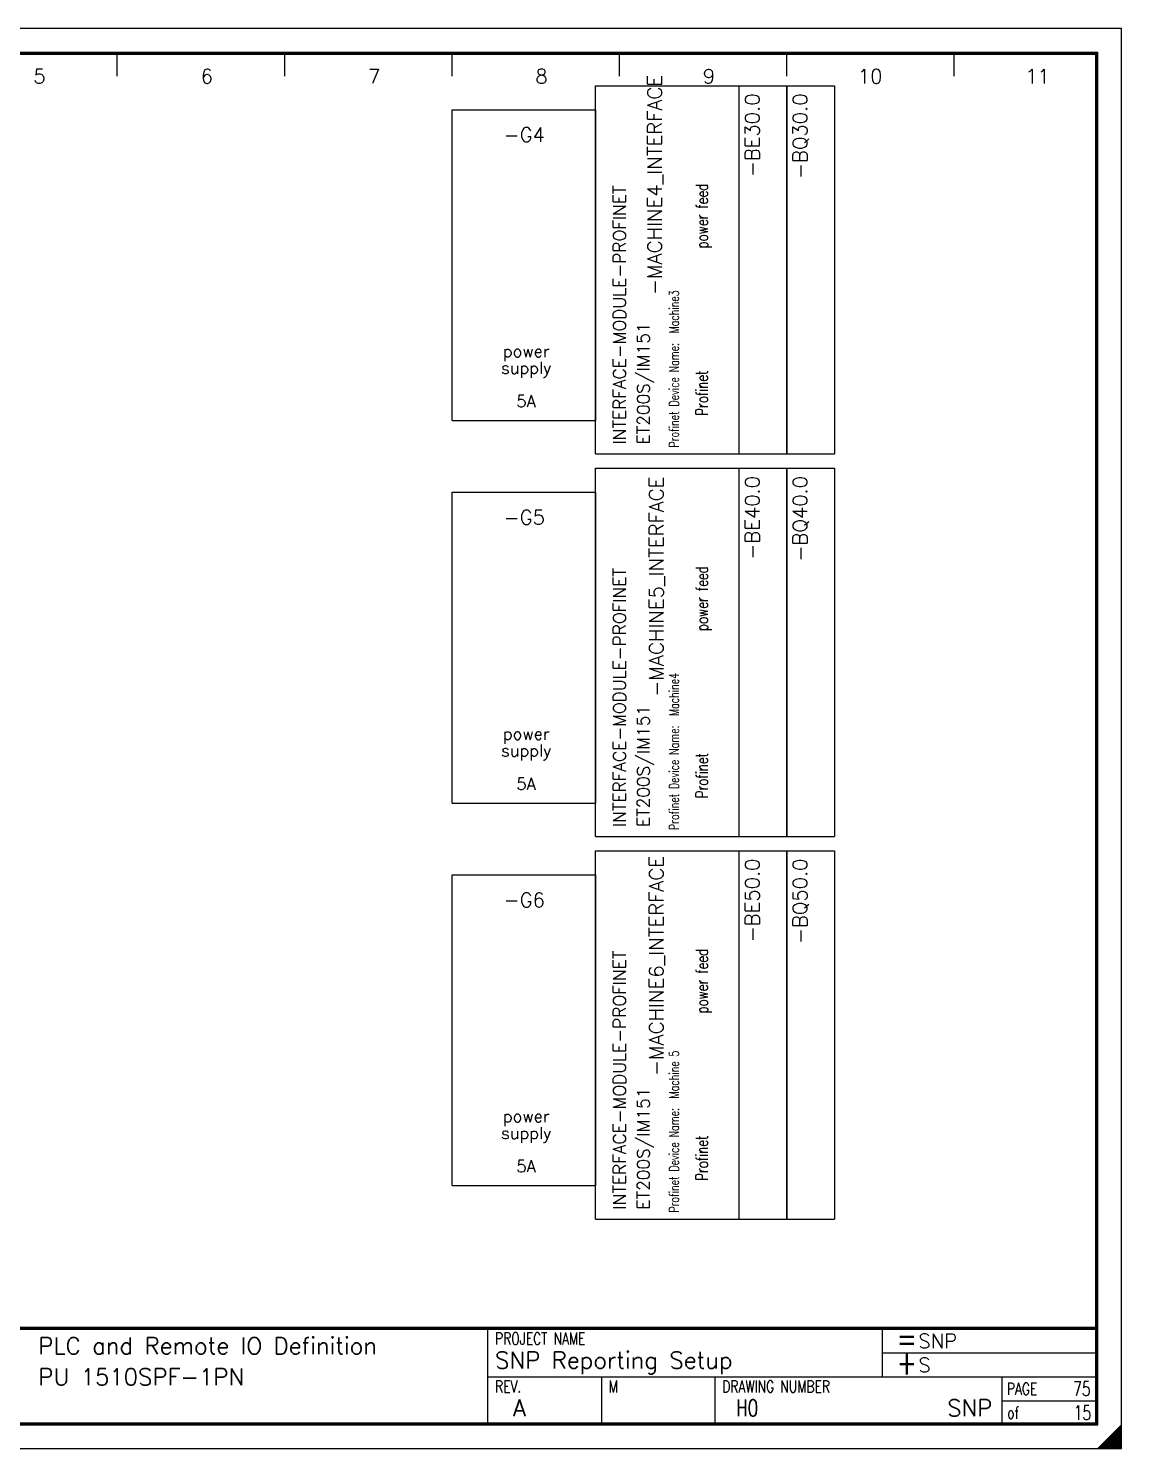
# Model space of a CAD drawing. Extents: x 0 to 420, y 0 to 297.
# Drawn here: x 191.4 to 420, y 0 to 297 of the extents above; entities that cross this region are included whole.
import ezdxf
from ezdxf.enums import TextEntityAlignment as Align

# ---------------------------------------------------------------- set-up
doc = ezdxf.new("R2010")
doc.units = 0
doc.header["$LTSCALE"] = 25
for name, color, linetype in [('ECS_LEV_PG_FRAME', 7, 'CONTINUOUS'), ('ECS_LEV_PG_LADDER', 7, 'CONTINUOUS'), ('ECS_LEV_PH_DATA', 7, 'CONTINUOUS'), ('ECS_LEV_PH_LOGO', 7, 'CONTINUOUS'), ('ECS_LEV_SYM', 7, 'CONTINUOUS'), ('ECS_LEV_SYM_CPOINT', 7, 'CONTINUOUS'), ('ECS_LEV_SYM_DEVID', 7, 'CONTINUOUS'), ('ECS_LEV_SYM_GEO_SCM', 7, 'CONTINUOUS'), ('ECS_LEV_SYM_TEXT', 7, 'CONTINUOUS'), ('ECS_LEV_SYMCR', 7, 'CONTINUOUS'), ('ECS_LXV_TEXT', 7, 'CONTINUOUS')]:
    doc.layers.add(name, color=color, linetype=linetype)
doc.styles.add('ROMANS', font='ROMANS.SHX', dxfattribs={"oblique": 0.017453})
doc.styles.get("Standard").update_dxf_attribs({"font": 'romans.shx'})

# ---------------------------------------------------------------- blocks, each defined once
blk = doc.blocks.new('__TEXT_')
blk = doc.blocks.new('__PHTEXT_')
blk = doc.blocks.new('sylvania')
at = {"layer": 'ECS_LXV_TEXT', "color": 7, "linetype": 'Continuous'}
ref = blk.add_blockref('__TEXT_', (0, 0), dxfattribs=at)
ref.add_attrib('ECS_T_TEXT_0.0', 'H0', dxfattribs={"color": 7, "linetype": 'Continuous', "height": 3.5, "style": 'ROMANS', "width": 0.725}).set_placement((204, 8.5), align=Align.MIDDLE_RIGHT)
blk = doc.blocks.new('SEDLHL_ET200SIMPNK')
at = {"layer": 'ECS_LEV_SYM_GEO_SCM', "color": 0, "linetype": 'Continuous', "ltscale": 0.5}
for p, q in [((0, 0), (10, 0)), ((0, -77), (0, 0))]:
    blk.add_line(p, q, dxfattribs=at)
at = {"layer": 'ECS_LEV_SYM_GEO_SCM', "color": 0, "linetype": 'Continuous'}
for p in [(10, 0), (30, -77)]:
    blk.add_line(p, (30, 0), dxfattribs=at)
at = {"layer": 'ECS_LEV_SYM_GEO_SCM', "color": 0, "linetype": 'Continuous', "ltscale": 0.5}
blk.add_lwpolyline([(0, -77), (30, -77)], dxfattribs=at)
at = {"layer": 'ECS_LEV_SYM_CPOINT', "color": 7, "linetype": 'Continuous', "style": 'ROMANS'}
for tag, p in [('ECS_T_CPOINT_002', (5, -75)), ('ECS_T_CPOINT_001', (10, -75))]:
    blk.add_attdef(tag, text='', height=2.5, rotation=90, dxfattribs=at).set_placement(p, align=Align.MIDDLE_LEFT)
at = {"layer": 'ECS_LEV_SYM_DEVID', "color": 7, "linetype": 'Continuous'}
for tag, p in [('ECS_T_DEVID_3', (-5.9, -2.5)), ('ECS_T_DEVID_2', (-1.7, -2.5)), ('ECS_T_DEVID_1', (2.5, -2.5))]:
    blk.add_attdef(tag, text='', height=3, rotation=90, dxfattribs=at).set_placement(p, align=Align.TOP_RIGHT)
at = {"layer": 'ECS_LEV_SYM_TEXT', "color": 7, "linetype": 'Continuous', "style": 'ROMANS', "width": 0.725}
for tag, height, p in [('ECS_T_TEXT_2.0', 2.5, (21, -34)), ('ECS_T_TEXT_3.0', 2.5, (21, -69)), ('ECS_T_TEXT_1.0', 2, (15.4145, -75.6636))]:
    blk.add_attdef(tag, text='', height=height, rotation=90, dxfattribs=at).set_placement(p, align=Align.TOP_LEFT)
blk = doc.blocks.new('SSYLVANIA_0_S7_300P5K')
at = {"layer": 'ECS_LEV_SYM_GEO_SCM', "color": 0, "linetype": 'Continuous', "ltscale": 0.5}
for points in [[(0, -65), (0, 0), (30, 0), (30, -65)], [(0, -65), (30, -65)]]:
    blk.add_lwpolyline(points, dxfattribs=at)
at = {"layer": 'ECS_LEV_SYM_DEVID', "color": 7, "linetype": 'Continuous', "style": 'ROMANS'}
for tag, p in [('ECS_T_DEVID_3', (15.1, 3.15)), ('ECS_T_DEVID_2', (15.1, -1.05)), ('ECS_T_DEVID_1', (15.1, -5.25))]:
    blk.add_attdef(tag, text='', height=3, dxfattribs=at).set_placement(p, align=Align.MIDDLE_CENTER)
at = {"layer": 'ECS_LEV_SYM_TEXT', "color": 7, "linetype": 'Continuous', "style": 'ROMANS'}
for tag, p in [('ECS_T_TEXT_2.1', (15.5, -50.5)), ('ECS_T_TEXT_2.2', (15.56, -54))]:
    blk.add_attdef(tag, text='', height=2.5, dxfattribs=at).set_placement(p, align=Align.MIDDLE_CENTER)
blk.add_attdef('ECS_T_TEXT_1.0', text='', height=2.5, dxfattribs=at).set_placement((17.5, -60.96), align=Align.MIDDLE_RIGHT)
at = {"layer": 'ECS_LEV_SYMCR', "color": 0, "linetype": 'Continuous', "style": 'ROMANS'}
for tag, p in [('ECS_T_CRC_TEXT_P', (15.1, -9)), ('ECS_T_CRC_TEXT_N', (15.1, -12.75))]:
    blk.add_attdef(tag, text='', height=2.5, dxfattribs=at).set_placement(p, align=Align.MIDDLE_CENTER)
blk = doc.blocks.new('SEDLHL_0_SPS1CK')
at = {"layer": 'ECS_LEV_SYM_GEO_SCM', "color": 0, "linetype": 'Continuous', "ltscale": 0.5}
for points in [[(0, -77), (0, 0), (10, 0), (10, -77)], [(0, -77), (10, -77)]]:
    blk.add_lwpolyline(points, dxfattribs=at)
at = {"layer": 'ECS_LEV_SYM_CPOINT', "color": 7, "linetype": 'Continuous', "style": 'ROMANS'}
blk.add_attdef('ECS_T_CPOINT_002', text='', height=2.5, rotation=90, dxfattribs=at).set_placement((1, -68), align=Align.TOP_LEFT)
blk.add_attdef('ECS_T_CPOINT_001', text='', height=2.5, dxfattribs=at).set_placement((5, -76), align=Align.CENTER)
at = {"layer": 'ECS_LEV_SYM_DEVID', "color": 7, "linetype": 'Continuous'}
for tag, p in [('ECS_T_DEVID_3', (-5.6232, -1.6079)), ('ECS_T_DEVID_2', (-1.4232, -1.6079)), ('ECS_T_DEVID_1', (2.7768, -1.6079))]:
    blk.add_attdef(tag, text='', height=3, rotation=90, dxfattribs=at).set_placement(p, align=Align.MIDDLE_RIGHT)
at = {"layer": 'ECS_LEV_SYMCR', "color": 7, "linetype": 'Continuous'}
for tag, p in [('ECS_T_CRC_TEXT_P', (6.9768, -1.6079)), ('ECS_T_CRC_TEXT_N', (11.1768, -1.6079))]:
    blk.add_attdef(tag, text='', height=2.5, rotation=90, dxfattribs=at).set_placement(p, align=Align.MIDDLE_RIGHT)

msp = doc.modelspace()

# ---------------------------------------------------------------- linework, layer by layer
at = {"layer": 'ECS_LEV_PG_FRAME', "color": 7, "linetype": 'Continuous'}
for p, q in [((420, 297), (0, 297)), ((420, 0), (420, 297)), ((0, 0), (420, 0))]:
    msp.add_line(p, q, dxfattribs=at)
at = {"layer": 'ECS_LEV_PG_LADDER', "linetype": 'Continuous'}
for p, q in [((210, 287), (210, 292)), ((245, 287), (245, 292)), ((280, 287), (280, 292)), ((315, 287), (315, 292)), ((350, 287), (350, 292)), ((385, 287), (385, 292))]:
    msp.add_line(p, q, dxfattribs=at)
at = {"layer": 'ECS_LEV_PH_DATA', "linetype": 'Continuous', "ltscale": 0.33}
for p, q in [((5, 292), (415, 292)), ((5, 291.8), (415, 291.8)), ((5, 291.6), (415, 291.6)), ((414.6, 5), (414.6, 292)), ((414.8, 5), (414.8, 292)), ((415, 5), (415, 292)), ((5, 25.4), (415, 25.4)), ((5, 25.2), (415, 25.2)), ((5, 25), (415, 25)), ((287.5, 5), (287.5, 25)), ((370, 15), (370, 25)), ((370, 20), (415, 20)), ((287.46, 15), (415, 15)), ((335, 5), (335, 15)), ((395, 5), (395, 15)), ((395, 10), (415, 10)), ((5, 5.4), (415, 5.4)), ((5, 5.2), (415, 5.2)), ((5, 5), (415, 5)), ((415, 0), (420, 5)), ((415.25, 0), (420, 4.75)), ((415.5, 0), (420, 4.5)), ((415.75, 0), (420, 4.25)), ((416, 0), (420, 4)), ((416.25, 0), (420, 3.75)), ((416.5, 0), (420, 3.5)), ((416.75, 0), (420, 3.25)), ((417, 0), (420, 3)), ((420, 0), (420, 5)), ((415, 0), (420, 0)), ((417.25, 0), (420, 2.75)), ((417.5, 0), (420, 2.5)), ((417.75, 0), (420, 2.25)), ((418, 0), (420, 2)), ((418.25, 0), (420, 1.75)), ((418.5, 0), (420, 1.5)), ((418.75, 0), (420, 1.25)), ((419, 0), (420, 1)), ((419.25, 0), (420, 0.75)), ((419.5, 0), (420, 0.5)), ((419.75, 0), (420, 0.25))]:
    msp.add_line(p, q, dxfattribs=at)
msp.add_lwpolyline([(311.25, 15), (311.25, 5)], dxfattribs=at)

# ---------------------------------------------------------------- block references
at = {"layer": 'ECS_LEV_PG_LADDER', "linetype": 'Continuous'}
ref = msp.add_blockref('__TEXT_', (70, 47), dxfattribs=at)
ref.add_attrib('?', '5', dxfattribs={"linetype": 'Continuous', "height": 3, "style": 'ROMANS'}).set_placement((195, 287), align=Align.MIDDLE_RIGHT)
ref = msp.add_blockref('__TEXT_', (105, 47), dxfattribs=at)
ref.add_attrib('?', '6', dxfattribs={"linetype": 'Continuous', "height": 3, "style": 'ROMANS'}).set_placement((230, 287), align=Align.MIDDLE_RIGHT)
ref = msp.add_blockref('__TEXT_', (140, 47), dxfattribs=at)
ref.add_attrib('?', '7', dxfattribs={"linetype": 'Continuous', "height": 3, "style": 'ROMANS'}).set_placement((265, 287), align=Align.MIDDLE_RIGHT)
ref = msp.add_blockref('__TEXT_', (175, 47), dxfattribs=at)
ref.add_attrib('?', '8', dxfattribs={"linetype": 'Continuous', "height": 3, "style": 'ROMANS'}).set_placement((300, 287), align=Align.MIDDLE_RIGHT)
ref = msp.add_blockref('__TEXT_', (210, 47), dxfattribs=at)
ref.add_attrib('?', '9', dxfattribs={"linetype": 'Continuous', "height": 3, "style": 'ROMANS'}).set_placement((335, 287), align=Align.MIDDLE_RIGHT)
ref = msp.add_blockref('__TEXT_', (245, 47), dxfattribs=at)
ref.add_attrib('?', '10', dxfattribs={"linetype": 'Continuous', "height": 3, "style": 'ROMANS'}).set_placement((370, 287), align=Align.MIDDLE_RIGHT)
ref = msp.add_blockref('__TEXT_', (280, 47), dxfattribs=at)
ref.add_attrib('?', '11', dxfattribs={"linetype": 'Continuous', "height": 3, "style": 'ROMANS'}).set_placement((405, 287), align=Align.MIDDLE_RIGHT)
at = {"layer": 'ECS_LEV_PH_DATA', "linetype": 'Continuous'}
ref = msp.add_blockref('__TEXT_', (-430, 0), dxfattribs=at)
ref.add_attrib('ECS_T_TEXT_0.1', 'PROJECT NAME', dxfattribs={"linetype": 'Continuous', "height": 2.5, "style": 'ROMANS', "width": 0.75}).set_placement((289, 23), align=Align.MIDDLE_LEFT)
ref = msp.add_blockref('__PHTEXT_', (0, 0), dxfattribs=at)
ref.add_attrib('?install_0.0', 'SNP', dxfattribs={"height": 3, "style": 'ROMANS'}).set_placement((377.5, 22.5), align=Align.MIDDLE_LEFT)
ref = msp.add_blockref('__PHTEXT_', (0, 0), dxfattribs=at)
ref.add_attrib('?pgdescr01_0.0', 'PLC and Remote IO Definition', dxfattribs={"height": 3.5, "style": 'ROMANS'}).set_placement((193.5, 21.5), align=Align.MIDDLE_LEFT)
at = {"layer": 'ECS_LEV_PH_DATA', "linetype": 'Continuous', "ltscale": 0.33}
ref = msp.add_blockref('__TEXT_', (-430, 0), dxfattribs=at)
ref.add_attrib('ECS_T_TEXT_0.0', '=', dxfattribs={"linetype": 'Continuous', "height": 5, "style": 'ROMANS', "width": 0.75}).set_placement((373, 23), align=Align.MIDDLE_LEFT)
at = {"layer": 'ECS_LEV_PH_DATA', "linetype": 'Continuous'}
ref = msp.add_blockref('__PHTEXT_', (0, 0), dxfattribs=at)
ref.add_attrib('?title01_0.0', 'SNP Reporting Setup', dxfattribs={"height": 3.5, "style": 'ROMANS'}).set_placement((289, 18.5), align=Align.MIDDLE_LEFT)
at = {"layer": 'ECS_LEV_PH_DATA', "linetype": 'Continuous', "ltscale": 0.33}
ref = msp.add_blockref('__TEXT_', (-430, 0), dxfattribs=at)
ref.add_attrib('ECS_T_TEXT_0.0', '+', dxfattribs={"linetype": 'Continuous', "height": 5, "style": 'ROMANS', "width": 0.75}).set_placement((373, 18), align=Align.MIDDLE_LEFT)
at = {"layer": 'ECS_LEV_PH_DATA', "linetype": 'Continuous'}
ref = msp.add_blockref('__PHTEXT_', (0, 0), dxfattribs=at)
ref.add_attrib('?location_0.0', 'S', dxfattribs={"height": 3, "style": 'ROMANS'}).set_placement((377.5, 17.5), align=Align.MIDDLE_LEFT)
ref = msp.add_blockref('__PHTEXT_', (0, 0), dxfattribs=at)
ref.add_attrib('?pgdescr08_0.0', 'PU 1510SPF-1PN', dxfattribs={"height": 3.5, "style": 'ROMANS'}).set_placement((193.5, 15), align=Align.MIDDLE_LEFT)
ref = msp.add_blockref('__TEXT_', (-430, 0), dxfattribs=at)
ref.add_attrib('ECS_T_TEXT_0.1', 'REV.', dxfattribs={"linetype": 'Continuous', "height": 2.5, "style": 'ROMANS', "width": 0.75}).set_placement((289, 13), align=Align.MIDDLE_LEFT)
at = {"layer": 'ECS_LEV_PH_DATA', "linetype": 'Continuous', "ltscale": 0.33}
ref = msp.add_blockref('__TEXT_', (-430, 0), dxfattribs=at)
ref.add_attrib('ECS_T_TEXT_0.0', 'M', dxfattribs={"linetype": 'Continuous', "height": 2.5, "style": 'ROMANS', "width": 0.75}).set_placement((312.75, 13), align=Align.MIDDLE_LEFT)
at = {"layer": 'ECS_LEV_PH_DATA', "linetype": 'Continuous'}
ref = msp.add_blockref('__TEXT_', (-430, 0), dxfattribs=at)
ref.add_attrib('ECS_T_TEXT_0.1', 'DRAWING NUMBER', dxfattribs={"linetype": 'Continuous', "height": 2.5, "style": 'ROMANS', "width": 0.75}).set_placement((336.5, 13), align=Align.MIDDLE_LEFT)
ref = msp.add_blockref('__PHTEXT_', (0, 0), dxfattribs=at)
ref.add_attrib('ECS_T_TEXT_0.1', 'PAGE', dxfattribs={"height": 2.5, "style": 'ROMANS', "width": 0.75}).set_placement((396, 12.5), align=Align.MIDDLE_LEFT)
ref = msp.add_blockref('__PHTEXT_', (0, 0), dxfattribs=at)
ref.add_attrib('?page_0.0', '75', dxfattribs={"height": 3, "style": 'ROMANS', "width": 0.7}).set_placement((413.5, 12.5), align=Align.MIDDLE_RIGHT)
ref = msp.add_blockref('__PHTEXT_', (0, 0), dxfattribs=at)
ref.add_attrib('?pgdescr12_0.0', 'A', dxfattribs={"height": 3.5, "style": 'ROMANS'}).set_placement((292.75, 8.5), align=Align.MIDDLE_LEFT)
ref = msp.add_blockref('__PHTEXT_', (0, 0), dxfattribs=at)
ref.add_attrib('?project_0.0', 'SNP', dxfattribs={"height": 3.5, "style": 'ROMANS'}).set_placement((392.98, 8.5), align=Align.MIDDLE_RIGHT)
ref = msp.add_blockref('__PHTEXT_', (0, 0), dxfattribs=at)
ref.add_attrib('?inpgno_0.0', '15', dxfattribs={"height": 3, "style": 'ROMANS', "width": 0.7}).set_placement((413.62, 7.5), align=Align.MIDDLE_RIGHT)
ref = msp.add_blockref('__PHTEXT_', (0, 0), dxfattribs=at)
ref.add_attrib('ECS_T_TEXT_0.1', 'of', dxfattribs={"height": 2.5, "style": 'ROMANS', "width": 0.75}).set_placement((396.08, 7.5), align=Align.MIDDLE_LEFT)
at = {"layer": 'ECS_LEV_PH_LOGO', "color": 7}
msp.add_blockref('sylvania', (140, 0), dxfattribs=at)
at = {"layer": 'ECS_LEV_SYM'}
ref = msp.add_blockref('SEDLHL_ET200SIMPNK', (310, 285), dxfattribs=at)
ref.add_attrib('ECS_T_TEXT_3.0', 'Profinet', dxfattribs={"layer": 'ECS_LEV_SYM_TEXT', "color": 7, "linetype": 'Continuous', "height": 2.5, "rotation": 90, "style": 'ROMANS', "width": 0.725}).set_placement((331, 216), align=Align.TOP_LEFT)
ref.add_attrib('ECS_T_TEXT_2.0', 'power feed', dxfattribs={"layer": 'ECS_LEV_SYM_TEXT', "color": 7, "linetype": 'Continuous', "height": 2.5, "rotation": 90, "style": 'ROMANS', "width": 0.725}).set_placement((331, 251), align=Align.TOP_LEFT)
ref.add_attrib('ECS_T_TEXT_1.0', 'Profinet Device Name:  Machine3', dxfattribs={"layer": 'ECS_LEV_SYM_TEXT', "color": 7, "linetype": 'Continuous', "height": 2, "rotation": 90, "style": 'ROMANS', "width": 0.725}).set_placement((325.41, 209.34), align=Align.TOP_LEFT)
ref.add_attrib('ECS_T_CPOINT_002', 'INTERFACE-MODULE-PROFINET', dxfattribs={"layer": 'ECS_LEV_SYM_CPOINT', "color": 7, "linetype": 'Continuous', "height": 2.6, "rotation": 90}).set_placement((315, 210), align=Align.MIDDLE_LEFT)
ref.add_attrib('ECS_T_CPOINT_001', 'ET200S/IM151', dxfattribs={"layer": 'ECS_LEV_SYM_CPOINT', "color": 7, "linetype": 'Continuous', "height": 2.6, "rotation": 90}).set_placement((320, 210), align=Align.MIDDLE_LEFT)
ref.add_attrib('ECS_T_DEVID_1', '-MACHINE4_INTERFACE', dxfattribs={"layer": 'ECS_LEV_SYM_DEVID', "color": 7, "linetype": 'Continuous', "height": 3, "rotation": 90}).set_placement((320.85, 287.27), align=Align.TOP_RIGHT)
ref = msp.add_blockref('SEDLHL_0_SPS1CK', (340, 285), dxfattribs=at)
ref.add_attrib('ECS_T_DEVID_1', '-BE30.0', dxfattribs={"layer": 'ECS_LEV_SYM_DEVID', "color": 7, "linetype": 'Continuous', "height": 3, "rotation": 90}).set_placement((342.78, 283.39), align=Align.MIDDLE_RIGHT)
ref = msp.add_blockref('SEDLHL_0_SPS1CK', (350, 285), dxfattribs=at)
ref.add_attrib('ECS_T_DEVID_1', '-BQ30.0', dxfattribs={"layer": 'ECS_LEV_SYM_DEVID', "color": 7, "linetype": 'Continuous', "height": 3, "rotation": 90}).set_placement((352.78, 283.39), align=Align.MIDDLE_RIGHT)
at = {"layer": 'ECS_LEV_SYM', "color": 7, "linetype": 'Continuous'}
ref = msp.add_blockref('SSYLVANIA_0_S7_300P5K', (280, 280), dxfattribs=at)
ref.add_attrib('ECS_T_TEXT_2.1', 'power', dxfattribs={"layer": 'ECS_LEV_SYM_TEXT', "color": 7, "linetype": 'Continuous', "height": 2.5, "style": 'ROMANS'}).set_placement((295.5, 229.5), align=Align.MIDDLE_CENTER)
ref.add_attrib('ECS_T_TEXT_2.2', 'supply', dxfattribs={"layer": 'ECS_LEV_SYM_TEXT', "color": 7, "linetype": 'Continuous', "height": 2.5, "style": 'ROMANS'}).set_placement((295.5, 226), align=Align.MIDDLE_CENTER)
ref.add_attrib('ECS_T_DEVID_1', '-G4', dxfattribs={"layer": 'ECS_LEV_SYM_DEVID', "color": 7, "linetype": 'Continuous', "height": 3}).set_placement((295.1, 274.75), align=Align.MIDDLE_CENTER)
ref.add_attrib('ECS_T_TEXT_1.0', '5A', dxfattribs={"layer": 'ECS_LEV_SYM_TEXT', "color": 7, "linetype": 'Continuous', "height": 2.5, "style": 'ROMANS'}).set_placement((297.5, 219.04), align=Align.MIDDLE_RIGHT)
at = {"layer": 'ECS_LEV_SYM'}
ref = msp.add_blockref('SEDLHL_ET200SIMPNK', (310, 205), dxfattribs=at)
ref.add_attrib('ECS_T_TEXT_3.0', 'Profinet', dxfattribs={"layer": 'ECS_LEV_SYM_TEXT', "color": 7, "linetype": 'Continuous', "height": 2.5, "rotation": 90, "style": 'ROMANS', "width": 0.725}).set_placement((331, 136), align=Align.TOP_LEFT)
ref.add_attrib('ECS_T_TEXT_2.0', 'power feed', dxfattribs={"layer": 'ECS_LEV_SYM_TEXT', "color": 7, "linetype": 'Continuous', "height": 2.5, "rotation": 90, "style": 'ROMANS', "width": 0.725}).set_placement((331, 171), align=Align.TOP_LEFT)
ref.add_attrib('ECS_T_TEXT_1.0', 'Profinet Device Name:  Machine4', dxfattribs={"layer": 'ECS_LEV_SYM_TEXT', "color": 7, "linetype": 'Continuous', "height": 2, "rotation": 90, "style": 'ROMANS', "width": 0.725}).set_placement((325.41, 129.34), align=Align.TOP_LEFT)
ref.add_attrib('ECS_T_CPOINT_002', 'INTERFACE-MODULE-PROFINET', dxfattribs={"layer": 'ECS_LEV_SYM_CPOINT', "color": 7, "linetype": 'Continuous', "height": 2.6, "rotation": 90}).set_placement((315, 130), align=Align.MIDDLE_LEFT)
ref.add_attrib('ECS_T_CPOINT_001', 'ET200S/IM151', dxfattribs={"layer": 'ECS_LEV_SYM_CPOINT', "color": 7, "linetype": 'Continuous', "height": 2.6, "rotation": 90}).set_placement((320, 130), align=Align.MIDDLE_LEFT)
ref.add_attrib('ECS_T_DEVID_1', '-MACHINE5_INTERFACE', dxfattribs={"layer": 'ECS_LEV_SYM_DEVID', "color": 7, "linetype": 'Continuous', "height": 3, "rotation": 90}).set_placement((321.23, 203.27), align=Align.TOP_RIGHT)
ref = msp.add_blockref('SEDLHL_0_SPS1CK', (340, 205), dxfattribs=at)
ref.add_attrib('ECS_T_DEVID_1', '-BE40.0', dxfattribs={"layer": 'ECS_LEV_SYM_DEVID', "color": 7, "linetype": 'Continuous', "height": 3, "rotation": 90}).set_placement((342.78, 203.39), align=Align.MIDDLE_RIGHT)
ref = msp.add_blockref('SEDLHL_0_SPS1CK', (350, 205), dxfattribs=at)
ref.add_attrib('ECS_T_DEVID_1', '-BQ40.0', dxfattribs={"layer": 'ECS_LEV_SYM_DEVID', "color": 7, "linetype": 'Continuous', "height": 3, "rotation": 90}).set_placement((352.78, 203.39), align=Align.MIDDLE_RIGHT)
at = {"layer": 'ECS_LEV_SYM', "color": 7, "linetype": 'Continuous'}
ref = msp.add_blockref('SSYLVANIA_0_S7_300P5K', (280, 200), dxfattribs=at)
ref.add_attrib('ECS_T_TEXT_2.1', 'power', dxfattribs={"layer": 'ECS_LEV_SYM_TEXT', "color": 7, "linetype": 'Continuous', "height": 2.5, "style": 'ROMANS'}).set_placement((295.5, 149.5), align=Align.MIDDLE_CENTER)
ref.add_attrib('ECS_T_TEXT_2.2', 'supply', dxfattribs={"layer": 'ECS_LEV_SYM_TEXT', "color": 7, "linetype": 'Continuous', "height": 2.5, "style": 'ROMANS'}).set_placement((295.5, 146), align=Align.MIDDLE_CENTER)
ref.add_attrib('ECS_T_DEVID_1', '-G5', dxfattribs={"layer": 'ECS_LEV_SYM_DEVID', "color": 7, "linetype": 'Continuous', "height": 3}).set_placement((295.1, 194.75), align=Align.MIDDLE_CENTER)
ref.add_attrib('ECS_T_TEXT_1.0', '5A', dxfattribs={"layer": 'ECS_LEV_SYM_TEXT', "color": 7, "linetype": 'Continuous', "height": 2.5, "style": 'ROMANS'}).set_placement((297.5, 139.04), align=Align.MIDDLE_RIGHT)
at = {"layer": 'ECS_LEV_SYM'}
ref = msp.add_blockref('SEDLHL_ET200SIMPNK', (310, 125), dxfattribs=at)
ref.add_attrib('ECS_T_TEXT_3.0', 'Profinet', dxfattribs={"layer": 'ECS_LEV_SYM_TEXT', "color": 7, "linetype": 'Continuous', "height": 2.5, "rotation": 90, "style": 'ROMANS', "width": 0.725}).set_placement((331, 56), align=Align.TOP_LEFT)
ref.add_attrib('ECS_T_TEXT_2.0', 'power feed', dxfattribs={"layer": 'ECS_LEV_SYM_TEXT', "color": 7, "linetype": 'Continuous', "height": 2.5, "rotation": 90, "style": 'ROMANS', "width": 0.725}).set_placement((331, 91), align=Align.TOP_LEFT)
ref.add_attrib('ECS_T_TEXT_1.0', 'Profinet Device Name:  Machine 5', dxfattribs={"layer": 'ECS_LEV_SYM_TEXT', "color": 7, "linetype": 'Continuous', "height": 2, "rotation": 90, "style": 'ROMANS', "width": 0.725}).set_placement((325.41, 49.34), align=Align.TOP_LEFT)
ref.add_attrib('ECS_T_CPOINT_002', 'INTERFACE-MODULE-PROFINET', dxfattribs={"layer": 'ECS_LEV_SYM_CPOINT', "color": 7, "linetype": 'Continuous', "height": 2.6, "rotation": 90}).set_placement((315, 50), align=Align.MIDDLE_LEFT)
ref.add_attrib('ECS_T_CPOINT_001', 'ET200S/IM151', dxfattribs={"layer": 'ECS_LEV_SYM_CPOINT', "color": 7, "linetype": 'Continuous', "height": 2.6, "rotation": 90}).set_placement((320, 50), align=Align.MIDDLE_LEFT)
ref.add_attrib('ECS_T_DEVID_1', '-MACHINE6_INTERFACE', dxfattribs={"layer": 'ECS_LEV_SYM_DEVID', "color": 7, "linetype": 'Continuous', "height": 3, "rotation": 90}).set_placement((321.2, 123.93), align=Align.TOP_RIGHT)
ref = msp.add_blockref('SEDLHL_0_SPS1CK', (340, 125), dxfattribs=at)
ref.add_attrib('ECS_T_DEVID_1', '-BE50.0', dxfattribs={"layer": 'ECS_LEV_SYM_DEVID', "color": 7, "linetype": 'Continuous', "height": 3, "rotation": 90}).set_placement((342.78, 123.39), align=Align.MIDDLE_RIGHT)
ref = msp.add_blockref('SEDLHL_0_SPS1CK', (350, 125), dxfattribs=at)
ref.add_attrib('ECS_T_DEVID_1', '-BQ50.0', dxfattribs={"layer": 'ECS_LEV_SYM_DEVID', "color": 7, "linetype": 'Continuous', "height": 3, "rotation": 90}).set_placement((352.78, 123.39), align=Align.MIDDLE_RIGHT)
at = {"layer": 'ECS_LEV_SYM', "color": 7, "linetype": 'Continuous'}
ref = msp.add_blockref('SSYLVANIA_0_S7_300P5K', (280, 120), dxfattribs=at)
ref.add_attrib('ECS_T_TEXT_2.1', 'power', dxfattribs={"layer": 'ECS_LEV_SYM_TEXT', "color": 7, "linetype": 'Continuous', "height": 2.5, "style": 'ROMANS'}).set_placement((295.5, 69.5), align=Align.MIDDLE_CENTER)
ref.add_attrib('ECS_T_TEXT_2.2', 'supply', dxfattribs={"layer": 'ECS_LEV_SYM_TEXT', "color": 7, "linetype": 'Continuous', "height": 2.5, "style": 'ROMANS'}).set_placement((295.5, 66), align=Align.MIDDLE_CENTER)
ref.add_attrib('ECS_T_DEVID_1', '-G6', dxfattribs={"layer": 'ECS_LEV_SYM_DEVID', "color": 7, "linetype": 'Continuous', "height": 3}).set_placement((295.1, 114.75), align=Align.MIDDLE_CENTER)
ref.add_attrib('ECS_T_TEXT_1.0', '5A', dxfattribs={"layer": 'ECS_LEV_SYM_TEXT', "color": 7, "linetype": 'Continuous', "height": 2.5, "style": 'ROMANS'}).set_placement((297.5, 59.04), align=Align.MIDDLE_RIGHT)

doc.saveas('drawing.dxf')
